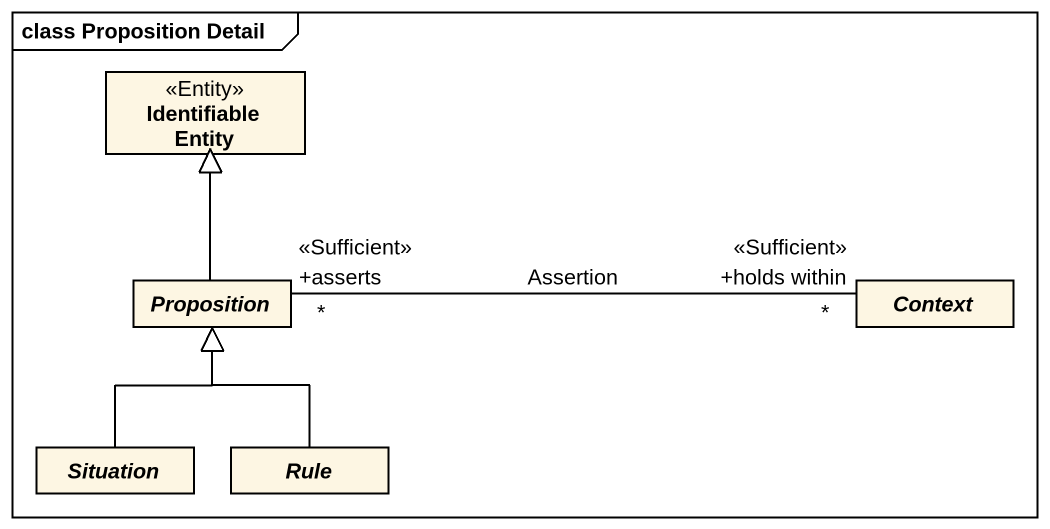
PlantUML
@startuml
mainframe class Proposition Detail
hide circle
hide empty members
class "Identifiable Entity" as Identifiable_Entity <<Entity>>
abstract class Proposition
abstract class Context
abstract class Situation
abstract class Rule
Proposition -up-|> Identifiable_Entity
Context "+holds within\n<<Sufficient>>\n*" -left- "+asserts\n<<Sufficient>>\n*" Proposition : Assertion
Situation -up-|> Proposition
Rule -up-|> Proposition
@enduml
